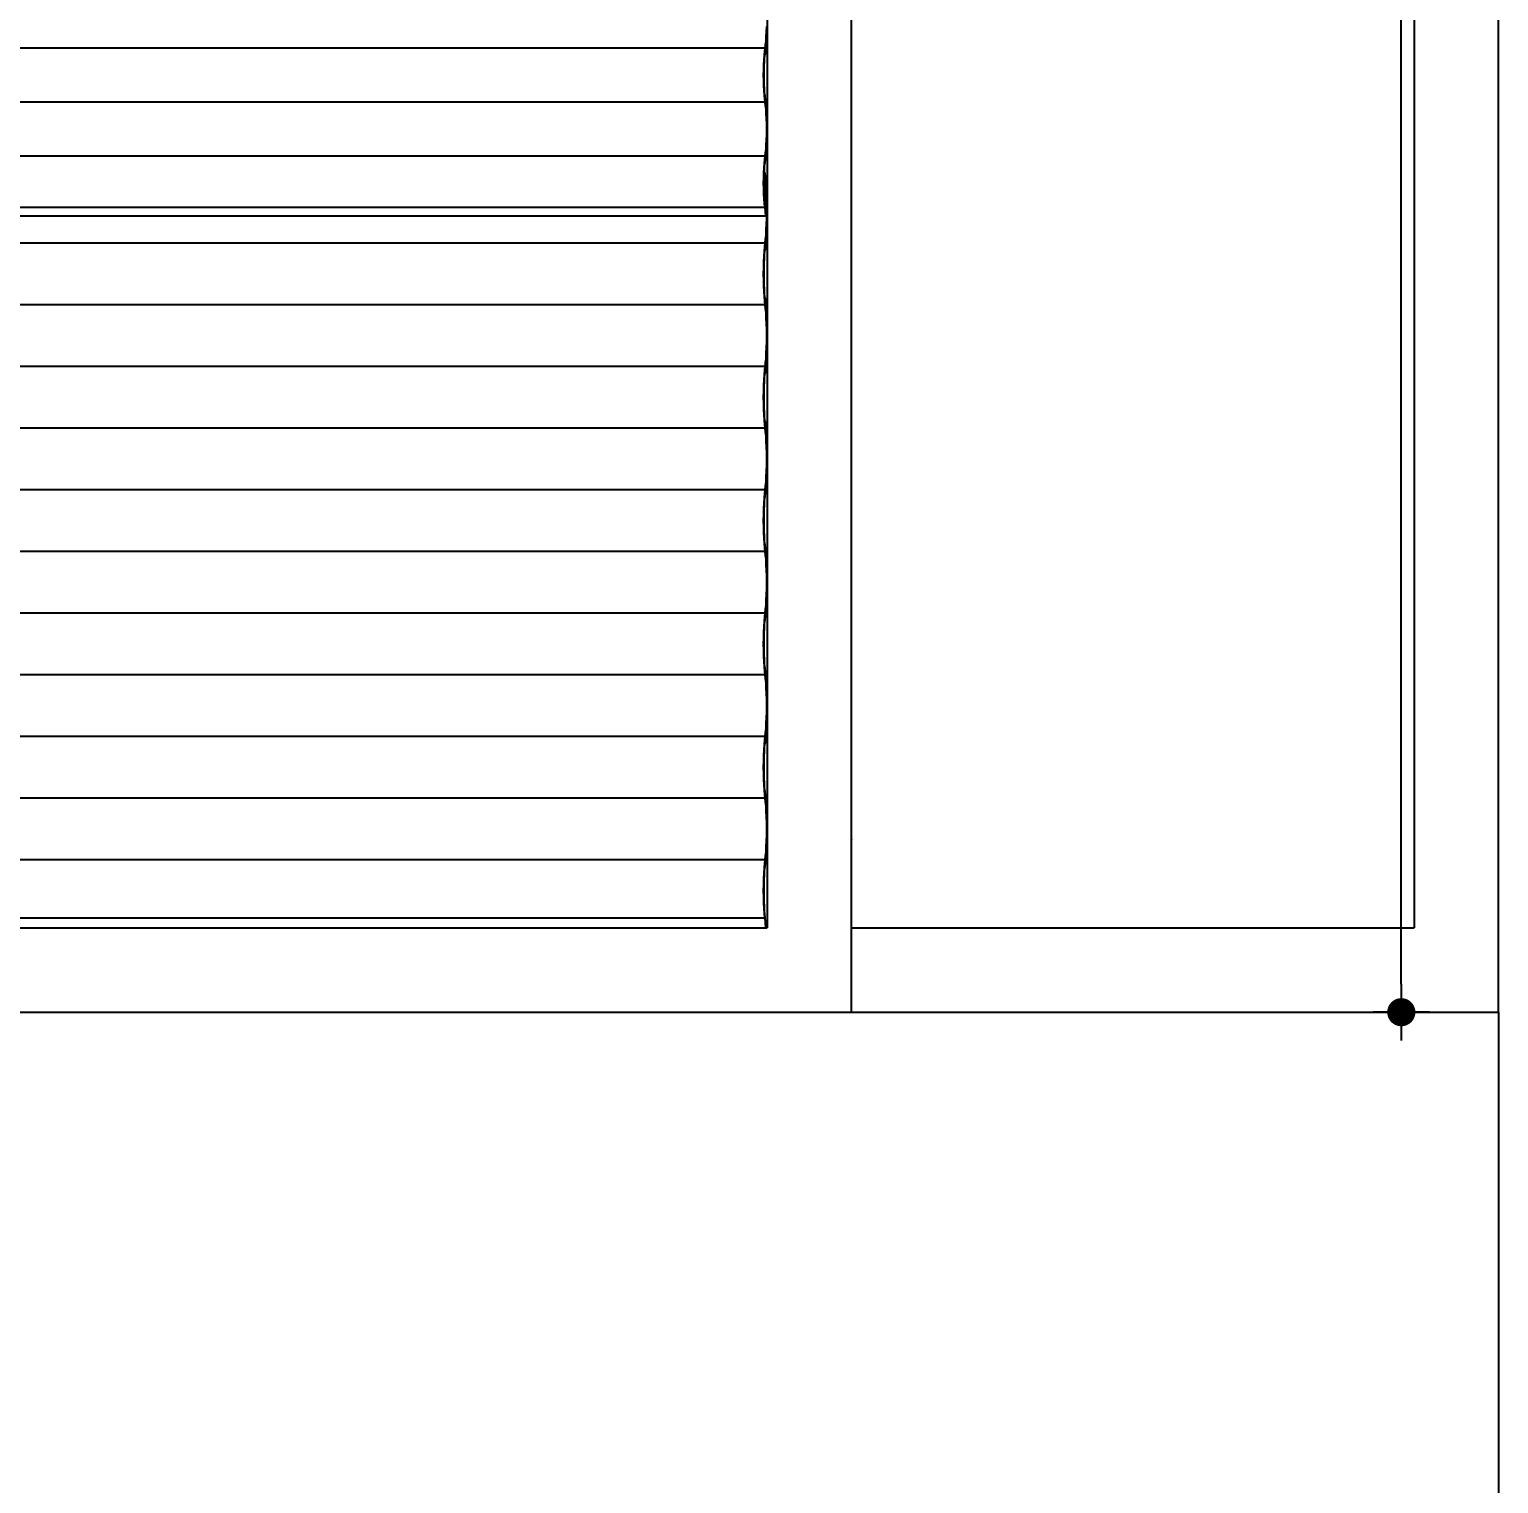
# Model space of a CAD drawing. Header units: millimetres. Extents: x 3212 to 6878, y 1640 to 3386.
# Drawn here: x 3268.496 to 3271.107, y 1651.833 to 1654.416 of the extents above; entities that cross this region are included whole.
import ezdxf

# ---------------------------------------------------------------- set-up
doc = ezdxf.new("R2010")
doc.units = ezdxf.units.MM
doc.header["$LTSCALE"] = 0.8
for name, color, linetype in [('A-PEN-08', 8, 'Continuous'), ('A-PEN-Y', 2, 'Continuous'), ('COTA', 2, 'Continuous'), ('JANELAS_EXTERNO', 1, 'Continuous')]:
    doc.layers.add(name, color=color, linetype=linetype)
doc.layers.add('COTAS', color=53, linetype='Continuous', lineweight=9)
doc.styles.add('F2', font='ARIALN.TTF')
doc.dimstyles.new('ARQUITETURA', dxfattribs={"dimtxt": 0.11, "dimasz": 0.05, "dimexe": 0.1, "dimexo": 0, "dimgap": 0.1, "dimtad": 1, "dimzin": 5, "dimdsep": 46, "dimtxsty": 'F2', "dimblk": 'COTA', "dimcen": 0, "dimse1": 1, "dimse2": 1, "dimadec": 0, "dimazin": 0, "dimtfac": 2, "dimtix": 1, "dimtmove": 2, "dimatfit": 3, "dimldrblk": 'COTA', "dimfxl": 0, "dimtolj": 1, "dimtzin": 5, "dimarcsym": 0})

# ---------------------------------------------------------------- blocks, each defined once
blk = doc.blocks.new('COTA')
at = {"layer": 'COTA'}
for p, q in [((0, 1), (0, -1)), ((-1, 0), (1, 0))]:
    blk.add_line(p, q, dxfattribs=at)
at = {"layer": 'COTA', "const_width": 0.5}
blk.add_lwpolyline([(-0.25, 0, 1), (0.25, 0, 1)], format="xyb", close=True, dxfattribs=at)
blk = doc.blocks.new('*D301')
at = {"layer": 'COTAS', "color": 0, "lineweight": -2, "transparency": 16777216}
blk.add_line((3270.9337, 1652.7201), (3270.9337, 1667.9653), dxfattribs=at)
at = {"layer": 'Defpoints', "color": 0, "transparency": 16777216}
for p in [(3269.9566, 1668.0153), (3270.9337, 1668.0153), (3269.9194, 1652.6701)]:
    blk.add_point(p, dxfattribs=at)
at = {"layer": 'COTAS', "color": 0, "lineweight": -2, "transparency": 16777216, "xscale": 0.05, "yscale": 0.05, "zscale": 0.05}
for p, rotation in [((3270.9337, 1668.0153), 90), ((3270.9337, 1652.6701), 270)]:
    blk.add_blockref('COTA', p, dxfattribs=dict(at, rotation=rotation))
at = {"layer": 'COTAS', "color": 0, "transparency": 16777216, "insert": (3270.7776, 1660.3427), "char_height": 0.11, "attachment_point": 5, "rotation": 90, "style": 'F2'}
blk.add_mtext('\\A1;15.35', dxfattribs=at)

msp = doc.modelspace()

# ---------------------------------------------------------------- linework, layer by layer
for p, q in [((3269.8047, 1654.3954), (3269.8052, 1654.4033)), ((3269.8052, 1654.4033), (3269.8056, 1654.412)), ((3269.8052, 1654.3914), (3269.8058, 1654.4002)), ((3269.8056, 1654.412), (3269.8059, 1654.4212)), ((3269.8058, 1654.4002), (3269.8063, 1654.4099)), ((3269.8063, 1654.4099), (3269.8065, 1654.4202)), ((3269.8017, 1654.3701), (3269.8024, 1654.377)), ((3269.8024, 1654.377), (3269.8032, 1654.3827)), ((3269.8044, 1654.3837), (3269.8029, 1654.3723)), ((3269.8032, 1654.3827), (3269.804, 1654.3885)), ((3269.804, 1654.3885), (3269.8047, 1654.3954)), ((3269.8044, 1654.3837), (3269.8052, 1654.3914)), ((3269.8005, 1654.3443), (3269.8008, 1654.3535)), ((3269.8008, 1654.3535), (3269.8012, 1654.3622)), ((3269.8012, 1654.3622), (3269.8017, 1654.3701)), ((3269.8012, 1654.3432), (3269.8014, 1654.3514)), ((3269.8014, 1654.3514), (3269.8018, 1654.3591)), ((3269.8018, 1654.3591), (3269.8022, 1654.3661)), ((3269.8022, 1654.3661), (3269.8029, 1654.3723)), ((3269.8004, 1654.3347), (3269.8005, 1654.3443)), ((3269.8005, 1654.3252), (3269.8004, 1654.3347)), ((3269.8008, 1654.316), (3269.8005, 1654.3252)), ((3269.8011, 1654.3347), (3269.8012, 1654.3432)), ((3269.8012, 1654.3263), (3269.8011, 1654.3347)), ((3269.8014, 1654.3181), (3269.8012, 1654.3263)), ((3269.8012, 1654.3073), (3269.8008, 1654.316)), ((3269.8017, 1654.2994), (3269.8012, 1654.3073)), ((3269.8018, 1654.3104), (3269.8014, 1654.3181)), ((3269.8024, 1654.2925), (3269.8017, 1654.2994)), ((3269.8022, 1654.3034), (3269.8018, 1654.3104)), ((3269.8029, 1654.2972), (3269.8022, 1654.3034)), ((3269.8044, 1654.2858), (3269.8029, 1654.2972)), ((3269.8032, 1654.2867), (3269.8024, 1654.2925)), ((3269.804, 1654.281), (3269.8032, 1654.2867)), ((3269.8047, 1654.2741), (3269.804, 1654.281)), ((3269.8052, 1654.2781), (3269.8044, 1654.2858)), ((3269.8052, 1654.2662), (3269.8047, 1654.2741)), ((3269.8058, 1654.2693), (3269.8052, 1654.2781)), ((3269.8063, 1654.2596), (3269.8058, 1654.2693)), ((3269.8056, 1654.2575), (3269.8052, 1654.2662)), ((3269.8059, 1654.2483), (3269.8056, 1654.2575)), ((3269.806, 1654.2388), (3269.8059, 1654.2483)), ((3269.8065, 1654.2493), (3269.8063, 1654.2596)), ((3269.8066, 1654.2388), (3269.8065, 1654.2493)), ((3269.8052, 1654.2113), (3269.8056, 1654.22)), ((3269.8056, 1654.22), (3269.8059, 1654.2292)), ((3269.8058, 1654.2082), (3269.8063, 1654.2179)), ((3269.8059, 1654.2292), (3269.806, 1654.2388)), ((3269.8063, 1654.2179), (3269.8065, 1654.2282)), ((3269.8065, 1654.2282), (3269.8066, 1654.2388)), ((3269.8024, 1654.185), (3269.8032, 1654.1908)), ((3269.8029, 1654.1803), (3269.8044, 1654.1917)), ((3269.8032, 1654.1908), (3269.804, 1654.1965)), ((3269.804, 1654.1965), (3269.8047, 1654.2034)), ((3269.8044, 1654.1917), (3269.8052, 1654.1994)), ((3269.8047, 1654.2034), (3269.8052, 1654.2113)), ((3269.8052, 1654.1994), (3269.8058, 1654.2082)), ((3269.8008, 1654.1615), (3269.8012, 1654.1702)), ((3269.8012, 1654.1702), (3269.8017, 1654.1781)), ((3269.8015, 1654.1616), (3269.8018, 1654.1671)), ((3269.8017, 1654.1781), (3269.8024, 1654.185)), ((3269.8018, 1654.1671), (3269.8022, 1654.1741)), ((3269.8022, 1654.1741), (3269.8029, 1654.1803)), ((3269.8004, 1654.1428), (3269.8005, 1654.1523)), ((3269.8005, 1654.1332), (3269.8004, 1654.1428)), ((3269.8005, 1654.1523), (3269.8008, 1654.1615)), ((3269.8011, 1654.1428), (3269.8012, 1654.1512)), ((3269.8011, 1654.1395), (3269.8011, 1654.1428)), ((3269.804, 1654.1395), (3269.8011, 1654.1395)), ((3269.8012, 1654.1343), (3269.8011, 1654.1395)), ((3269.8012, 1654.1512), (3269.8013, 1654.157)), ((3269.8013, 1654.157), (3269.8014, 1654.1594)), ((3269.8025, 1654.157), (3269.8013, 1654.157)), ((3269.8014, 1654.1594), (3269.8015, 1654.1616)), ((3269.803, 1654.1616), (3269.8015, 1654.1616)), ((3269.8025, 1654.157), (3269.803, 1654.1616)), ((3269.8035, 1654.1449), (3269.8025, 1654.157)), ((3269.8044, 1654.1449), (3269.803, 1654.1616)), ((3269.8044, 1654.1449), (3269.8035, 1654.1449)), ((3269.804, 1654.1395), (3269.8035, 1654.1449)), ((3269.804, 1654.1395), (3269.8044, 1654.1449)), ((3269.804, 1654.1395), (3269.8047, 1654.1316)), ((3269.8044, 1654.1449), (3269.8052, 1654.1361)), ((3269.8008, 1654.124), (3269.8005, 1654.1332)), ((3269.8012, 1654.1153), (3269.8008, 1654.124)), ((3269.8014, 1654.1261), (3269.8012, 1654.1343)), ((3269.8017, 1654.1074), (3269.8012, 1654.1153)), ((3269.8018, 1654.1184), (3269.8014, 1654.1261)), ((3269.8022, 1654.1114), (3269.8018, 1654.1184)), ((3269.8052, 1654.1225), (3269.8047, 1654.1316)), ((3269.8058, 1654.1261), (3269.8052, 1654.1361)), ((3269.8056, 1654.1126), (3269.8052, 1654.1225)), ((3269.8059, 1654.1021), (3269.8056, 1654.1126)), ((3269.8063, 1654.115), (3269.8058, 1654.1261)), ((3269.8065, 1654.1033), (3269.8063, 1654.115)), ((3269.8024, 1654.1005), (3269.8017, 1654.1074)), ((3269.8044, 1654.0898), (3269.8022, 1654.1114)), ((3269.8024, 1654.1005), (3269.8039, 1654.0851)), ((3269.8044, 1654.0898), (3269.8039, 1654.0851)), ((3269.806, 1654.0912), (3269.8059, 1654.1021)), ((3269.8059, 1654.0804), (3269.806, 1654.0912)), ((3269.8066, 1654.0912), (3269.8065, 1654.1033)), ((3269.8065, 1654.0791), (3269.8066, 1654.0912)), ((3269.8052, 1654.0599), (3269.8056, 1654.0698)), ((3269.8056, 1654.0698), (3269.8059, 1654.0804)), ((3269.8058, 1654.0563), (3269.8063, 1654.0674)), ((3269.8063, 1654.0674), (3269.8065, 1654.0791)), ((3269.8024, 1654.0299), (3269.8032, 1654.0364)), ((3269.8044, 1654.0375), (3269.8029, 1654.0245)), ((3269.8032, 1654.0364), (3269.804, 1654.0429)), ((3269.804, 1654.0429), (3269.8047, 1654.0508)), ((3269.8044, 1654.0375), (3269.8052, 1654.0463)), ((3269.8047, 1654.0508), (3269.8052, 1654.0599)), ((3269.8052, 1654.0463), (3269.8058, 1654.0563)), ((3269.8008, 1654.003), (3269.8012, 1654.013)), ((3269.8012, 1654.013), (3269.8017, 1654.022)), ((3269.8014, 1654.0006), (3269.8018, 1654.0095)), ((3269.8017, 1654.022), (3269.8024, 1654.0299)), ((3269.8018, 1654.0095), (3269.8022, 1654.0175)), ((3269.8022, 1654.0175), (3269.8029, 1654.0245)), ((3269.8004, 1653.9816), (3269.8005, 1653.9925)), ((3269.8005, 1653.9925), (3269.8008, 1654.003)), ((3269.8011, 1653.9816), (3269.8012, 1653.9913)), ((3269.8012, 1653.9913), (3269.8014, 1654.0006)), ((3269.8005, 1653.9708), (3269.8004, 1653.9816)), ((3269.8008, 1653.9602), (3269.8005, 1653.9708)), ((3269.8012, 1653.9503), (3269.8008, 1653.9602)), ((3269.8012, 1653.972), (3269.8011, 1653.9816)), ((3269.8014, 1653.9627), (3269.8012, 1653.972)), ((3269.8018, 1653.9538), (3269.8014, 1653.9627)), ((3269.8017, 1653.9413), (3269.8012, 1653.9503)), ((3269.8024, 1653.9334), (3269.8017, 1653.9413)), ((3269.8022, 1653.9458), (3269.8018, 1653.9538)), ((3269.8029, 1653.9388), (3269.8022, 1653.9458)), ((3269.8032, 1653.9269), (3269.8024, 1653.9334)), ((3269.8029, 1653.9388), (3269.8044, 1653.9258)), ((3269.804, 1653.9203), (3269.8032, 1653.9269)), ((3269.8047, 1653.9125), (3269.804, 1653.9203)), ((3269.8052, 1653.917), (3269.8044, 1653.9258)), ((3269.8052, 1653.9034), (3269.8047, 1653.9125)), ((3269.8058, 1653.9069), (3269.8052, 1653.917)), ((3269.8063, 1653.8959), (3269.8058, 1653.9069)), ((3269.8056, 1653.8935), (3269.8052, 1653.9034)), ((3269.8059, 1653.8829), (3269.8056, 1653.8935)), ((3269.806, 1653.8721), (3269.8059, 1653.8829)), ((3269.8065, 1653.8842), (3269.8063, 1653.8959)), ((3269.8066, 1653.8721), (3269.8065, 1653.8842)), ((3269.8056, 1653.8507), (3269.8059, 1653.8612)), ((3269.8059, 1653.8612), (3269.806, 1653.8721)), ((3269.8063, 1653.8483), (3269.8065, 1653.86)), ((3269.8065, 1653.86), (3269.8066, 1653.8721)), ((3269.804, 1653.8238), (3269.8047, 1653.8317)), ((3269.8044, 1653.8184), (3269.8052, 1653.8272)), ((3269.8047, 1653.8317), (3269.8052, 1653.8407)), ((3269.8052, 1653.8407), (3269.8056, 1653.8507)), ((3269.8052, 1653.8272), (3269.8058, 1653.8372)), ((3269.8058, 1653.8372), (3269.8063, 1653.8483)), ((3269.8012, 1653.7938), (3269.8017, 1653.8029)), ((3269.8017, 1653.8029), (3269.8024, 1653.8108)), ((3269.8022, 1653.7983), (3269.8029, 1653.8053)), ((3269.8024, 1653.8108), (3269.8032, 1653.8173)), ((3269.8044, 1653.8184), (3269.8029, 1653.8053)), ((3269.8032, 1653.8173), (3269.804, 1653.8238)), ((3269.8004, 1653.7625), (3269.8005, 1653.7734)), ((3269.8005, 1653.7734), (3269.8008, 1653.7839)), ((3269.8008, 1653.7839), (3269.8012, 1653.7938)), ((3269.8012, 1653.7721), (3269.8014, 1653.7815)), ((3269.8014, 1653.7815), (3269.8018, 1653.7903)), ((3269.8018, 1653.7903), (3269.8022, 1653.7983)), ((3269.8005, 1653.7517), (3269.8004, 1653.7625)), ((3269.8008, 1653.7411), (3269.8005, 1653.7517)), ((3269.8011, 1653.7625), (3269.8012, 1653.7721)), ((3269.8012, 1653.7529), (3269.8011, 1653.7625)), ((3269.8014, 1653.7435), (3269.8012, 1653.7529)), ((3269.8012, 1653.7312), (3269.8008, 1653.7411)), ((3269.8017, 1653.7221), (3269.8012, 1653.7312)), ((3269.8018, 1653.7347), (3269.8014, 1653.7435)), ((3269.8024, 1653.7142), (3269.8017, 1653.7221)), ((3269.8022, 1653.7267), (3269.8018, 1653.7347)), ((3269.8029, 1653.7197), (3269.8022, 1653.7267)), ((3269.8032, 1653.7077), (3269.8024, 1653.7142)), ((3269.8029, 1653.7197), (3269.8044, 1653.7066)), ((3269.804, 1653.7012), (3269.8032, 1653.7077)), ((3269.8047, 1653.6933), (3269.804, 1653.7012)), ((3269.8052, 1653.6979), (3269.8044, 1653.7066)), ((3269.8058, 1653.6878), (3269.8052, 1653.6979)), ((3269.8052, 1653.6843), (3269.8047, 1653.6933)), ((3269.8056, 1653.6743), (3269.8052, 1653.6843)), ((3269.8059, 1653.6638), (3269.8056, 1653.6743)), ((3269.8063, 1653.6768), (3269.8058, 1653.6878)), ((3269.8065, 1653.665), (3269.8063, 1653.6768)), ((3269.806, 1653.6529), (3269.8059, 1653.6638)), ((3269.8059, 1653.6421), (3269.806, 1653.6529)), ((3269.8066, 1653.6529), (3269.8065, 1653.665)), ((3269.8065, 1653.6409), (3269.8066, 1653.6529)), ((3269.8047, 1653.6126), (3269.8052, 1653.6216)), ((3269.8052, 1653.6216), (3269.8056, 1653.6315)), ((3269.8052, 1653.608), (3269.8058, 1653.6181)), ((3269.8056, 1653.6315), (3269.8059, 1653.6421)), ((3269.8058, 1653.6181), (3269.8063, 1653.6291)), ((3269.8063, 1653.6291), (3269.8065, 1653.6409)), ((3269.8017, 1653.5838), (3269.8024, 1653.5916)), ((3269.8024, 1653.5916), (3269.8032, 1653.5982)), ((3269.8029, 1653.5862), (3269.8044, 1653.5992)), ((3269.8032, 1653.5982), (3269.804, 1653.6047)), ((3269.804, 1653.6047), (3269.8047, 1653.6126)), ((3269.8044, 1653.5992), (3269.8052, 1653.608)), ((3269.8005, 1653.5542), (3269.8008, 1653.5648)), ((3269.8008, 1653.5648), (3269.8012, 1653.5747)), ((3269.8012, 1653.5747), (3269.8017, 1653.5838)), ((3269.8014, 1653.5624), (3269.8018, 1653.5712)), ((3269.8018, 1653.5712), (3269.8022, 1653.5792)), ((3269.8022, 1653.5792), (3269.8029, 1653.5862)), ((3269.8004, 1653.5434), (3269.8005, 1653.5542)), ((3269.8005, 1653.5325), (3269.8004, 1653.5434)), ((3269.8011, 1653.5434), (3269.8012, 1653.553)), ((3269.8012, 1653.5337), (3269.8011, 1653.5434)), ((3269.8012, 1653.553), (3269.8014, 1653.5624)), ((3269.8008, 1653.522), (3269.8005, 1653.5325)), ((3269.8012, 1653.512), (3269.8008, 1653.522)), ((3269.8014, 1653.5244), (3269.8012, 1653.5337)), ((3269.8017, 1653.503), (3269.8012, 1653.512)), ((3269.8018, 1653.5156), (3269.8014, 1653.5244)), ((3269.8022, 1653.5075), (3269.8018, 1653.5156)), ((3269.8024, 1653.4951), (3269.8017, 1653.503)), ((3269.8029, 1653.5005), (3269.8022, 1653.5075)), ((3269.8032, 1653.4886), (3269.8024, 1653.4951)), ((3269.8044, 1653.4875), (3269.8029, 1653.5005)), ((3269.804, 1653.4821), (3269.8032, 1653.4886)), ((3269.8052, 1653.4787), (3269.8044, 1653.4875)), ((3269.8047, 1653.4742), (3269.804, 1653.4821)), ((3269.8052, 1653.4651), (3269.8047, 1653.4742)), ((3269.8058, 1653.4687), (3269.8052, 1653.4787)), ((3269.8056, 1653.4552), (3269.8052, 1653.4651)), ((3269.8063, 1653.4576), (3269.8058, 1653.4687)), ((3269.8059, 1653.4447), (3269.8056, 1653.4552)), ((3269.806, 1653.4338), (3269.8059, 1653.4447)), ((3269.8059, 1653.423), (3269.806, 1653.4338)), ((3269.8065, 1653.4459), (3269.8063, 1653.4576)), ((3269.8066, 1653.4338), (3269.8065, 1653.4459)), ((3269.8065, 1653.4217), (3269.8066, 1653.4338)), ((3269.8052, 1653.4025), (3269.8056, 1653.4124)), ((3269.8056, 1653.4124), (3269.8059, 1653.423)), ((3269.8058, 1653.3989), (3269.8063, 1653.41)), ((3269.8063, 1653.41), (3269.8065, 1653.4217)), ((3269.8032, 1653.379), (3269.804, 1653.3855)), ((3269.804, 1653.3855), (3269.8047, 1653.3934)), ((3269.8044, 1653.3801), (3269.8052, 1653.3889)), ((3269.8047, 1653.3934), (3269.8052, 1653.4025)), ((3269.8052, 1653.3889), (3269.8058, 1653.3989)), ((3269.8008, 1653.3456), (3269.8012, 1653.3556)), ((3269.8012, 1653.3556), (3269.8017, 1653.3646)), ((3269.8017, 1653.3646), (3269.8024, 1653.3725)), ((3269.8018, 1653.352), (3269.8022, 1653.3601)), ((3269.8022, 1653.3601), (3269.8029, 1653.3671)), ((3269.8024, 1653.3725), (3269.8032, 1653.379)), ((3269.8029, 1653.3671), (3269.8044, 1653.3801)), ((3269.8004, 1653.3242), (3269.8005, 1653.3351)), ((3269.8005, 1653.3351), (3269.8008, 1653.3456)), ((3269.8011, 1653.3242), (3269.8012, 1653.3339)), ((3269.8012, 1653.3339), (3269.8014, 1653.3432)), ((3269.8014, 1653.3432), (3269.8018, 1653.352)), ((3269.8005, 1653.3134), (3269.8004, 1653.3242)), ((3269.8008, 1653.3028), (3269.8005, 1653.3134)), ((3269.8012, 1653.3146), (3269.8011, 1653.3242)), ((3269.8014, 1653.3053), (3269.8012, 1653.3146)), ((3269.8018, 1653.2964), (3269.8014, 1653.3053)), ((3269.8012, 1653.2929), (3269.8008, 1653.3028)), ((3269.8017, 1653.2839), (3269.8012, 1653.2929)), ((3269.8024, 1653.276), (3269.8017, 1653.2839)), ((3269.8022, 1653.2884), (3269.8018, 1653.2964)), ((3269.8029, 1653.2814), (3269.8022, 1653.2884)), ((3269.8044, 1653.2684), (3269.8029, 1653.2814)), ((3269.8032, 1653.2695), (3269.8024, 1653.276)), ((3269.804, 1653.2629), (3269.8032, 1653.2695)), ((3269.8047, 1653.2551), (3269.804, 1653.2629)), ((3269.8052, 1653.2596), (3269.8044, 1653.2684)), ((3269.8052, 1653.246), (3269.8047, 1653.2551)), ((3269.8058, 1653.2495), (3269.8052, 1653.2596)), ((3269.8056, 1653.2361), (3269.8052, 1653.246)), ((3269.8059, 1653.2255), (3269.8056, 1653.2361)), ((3269.8063, 1653.2385), (3269.8058, 1653.2495)), ((3269.806, 1653.2147), (3269.8059, 1653.2255)), ((3269.8065, 1653.2268), (3269.8063, 1653.2385)), ((3269.8066, 1653.2147), (3269.8065, 1653.2268)), ((3269.8056, 1653.1933), (3269.8059, 1653.2038)), ((3269.8059, 1653.2038), (3269.806, 1653.2147)), ((3269.8063, 1653.1909), (3269.8065, 1653.2026)), ((3269.8065, 1653.2026), (3269.8066, 1653.2147)), ((3269.804, 1653.1664), (3269.8047, 1653.1743)), ((3269.8047, 1653.1743), (3269.8052, 1653.1833)), ((3269.8052, 1653.1833), (3269.8056, 1653.1933)), ((3269.8052, 1653.1698), (3269.8058, 1653.1798)), ((3269.8058, 1653.1798), (3269.8063, 1653.1909)), ((3269.8017, 1653.1455), (3269.8024, 1653.1534)), ((3269.8022, 1653.1409), (3269.8029, 1653.1479)), ((3269.8024, 1653.1534), (3269.8032, 1653.1599)), ((3269.8044, 1653.161), (3269.8029, 1653.1479)), ((3269.8032, 1653.1599), (3269.804, 1653.1664)), ((3269.8044, 1653.161), (3269.8052, 1653.1698)), ((3269.8005, 1653.116), (3269.8008, 1653.1265)), ((3269.8008, 1653.1265), (3269.8012, 1653.1364)), ((3269.8012, 1653.1364), (3269.8017, 1653.1455)), ((3269.8012, 1653.1147), (3269.8014, 1653.1241)), ((3269.8014, 1653.1241), (3269.8018, 1653.1329)), ((3269.8018, 1653.1329), (3269.8022, 1653.1409)), ((3269.8004, 1653.1051), (3269.8005, 1653.116)), ((3269.8005, 1653.0943), (3269.8004, 1653.1051)), ((3269.8008, 1653.0837), (3269.8005, 1653.0943)), ((3269.8011, 1653.1051), (3269.8012, 1653.1147)), ((3269.8012, 1653.0955), (3269.8011, 1653.1051)), ((3269.8014, 1653.0861), (3269.8012, 1653.0955)), ((3269.8012, 1653.0738), (3269.8008, 1653.0837)), ((3269.8017, 1653.0647), (3269.8012, 1653.0738)), ((3269.8018, 1653.0773), (3269.8014, 1653.0861)), ((3269.8022, 1653.0693), (3269.8018, 1653.0773)), ((3269.8029, 1653.0623), (3269.8022, 1653.0693)), ((3269.8024, 1653.0568), (3269.8017, 1653.0647)), ((3269.8032, 1653.0503), (3269.8024, 1653.0568)), ((3269.8044, 1653.0492), (3269.8029, 1653.0623)), ((3269.804, 1653.0438), (3269.8032, 1653.0503)), ((3269.8047, 1653.0359), (3269.804, 1653.0438)), ((3269.8052, 1653.0405), (3269.8044, 1653.0492)), ((3269.8052, 1653.0269), (3269.8047, 1653.0359)), ((3269.8058, 1653.0304), (3269.8052, 1653.0405)), ((3269.8056, 1653.0169), (3269.8052, 1653.0269)), ((3269.8059, 1653.0064), (3269.8056, 1653.0169)), ((3269.8063, 1653.0194), (3269.8058, 1653.0304)), ((3269.8065, 1653.0076), (3269.8063, 1653.0194)), ((3269.806, 1652.9955), (3269.8059, 1653.0064)), ((3269.8059, 1652.9847), (3269.806, 1652.9955)), ((3269.8066, 1652.9955), (3269.8065, 1653.0076)), ((3269.8065, 1652.9835), (3269.8066, 1652.9955)), ((3269.8047, 1652.9552), (3269.8052, 1652.9642)), ((3269.8052, 1652.9642), (3269.8056, 1652.9741)), ((3269.8056, 1652.9741), (3269.8059, 1652.9847)), ((3269.8058, 1652.9607), (3269.8063, 1652.9717)), ((3269.8063, 1652.9717), (3269.8065, 1652.9835)), ((3269.9567, 1652.9778), (3269.9566, 1652.9779)), ((3269.9566, 1652.9764), (3269.9566, 1652.9779)), ((3269.9566, 1652.9764), (3269.9567, 1652.9765)), ((3269.9567, 1652.9778), (3269.9569, 1652.9776)), ((3269.9567, 1652.9765), (3269.9569, 1652.9767)), ((3269.957, 1652.9774), (3269.9569, 1652.9776)), ((3269.9569, 1652.9767), (3269.957, 1652.9769)), ((3269.957, 1652.9771), (3269.957, 1652.9774)), ((3269.957, 1652.9769), (3269.957, 1652.9771)), ((3269.8024, 1652.9342), (3269.8032, 1652.9408)), ((3269.8029, 1652.9288), (3269.8044, 1652.9418)), ((3269.8032, 1652.9408), (3269.804, 1652.9473)), ((3269.804, 1652.9473), (3269.8047, 1652.9552)), ((3269.8044, 1652.9418), (3269.8052, 1652.9506)), ((3269.8052, 1652.9506), (3269.8058, 1652.9607)), ((3269.8008, 1652.9074), (3269.8012, 1652.9173)), ((3269.8012, 1652.9173), (3269.8017, 1652.9264)), ((3269.8014, 1652.905), (3269.8018, 1652.9138)), ((3269.8017, 1652.9264), (3269.8024, 1652.9342)), ((3269.8018, 1652.9138), (3269.8022, 1652.9218)), ((3269.8022, 1652.9218), (3269.8029, 1652.9288)), ((3269.8004, 1652.886), (3269.8005, 1652.8968)), ((3269.8005, 1652.8751), (3269.8004, 1652.886)), ((3269.8005, 1652.8968), (3269.8008, 1652.9074)), ((3269.8011, 1652.886), (3269.8012, 1652.8956)), ((3269.8012, 1652.8763), (3269.8011, 1652.886)), ((3269.8012, 1652.8956), (3269.8014, 1652.905)), ((3269.8008, 1652.8646), (3269.8005, 1652.8751)), ((3269.8012, 1652.8546), (3269.8008, 1652.8646)), ((3269.8014, 1652.867), (3269.8012, 1652.8763)), ((3269.8018, 1652.8582), (3269.8014, 1652.867)), ((3269.8017, 1652.8456), (3269.8012, 1652.8546)), ((3269.8024, 1652.8377), (3269.8017, 1652.8456)), ((3269.8022, 1652.8501), (3269.8018, 1652.8582)), ((3269.8044, 1652.8256), (3269.8022, 1652.8501)), ((3269.8024, 1652.8377), (3269.8039, 1652.8201)), ((3269.8044, 1652.8256), (3269.8039, 1652.8201)), ((3269.8039, 1652.8201), (3269.8066, 1652.8201))]:
    msp.add_line(p, q)
at = {"layer": 'A-PEN-08'}
for p, q in [((3269.8032, 1654.3827), (3266.1051, 1654.3827)), ((3269.8032, 1654.2867), (3266.1051, 1654.2867)), ((3269.8032, 1654.1908), (3266.1051, 1654.1908)), ((3266.1043, 1654.1005), (3269.8024, 1654.1005)), ((3266.1078, 1654.0851), (3269.8039, 1654.0851)), ((3269.8032, 1654.0364), (3266.1051, 1654.0364)), ((3269.8032, 1653.9269), (3266.1051, 1653.9269)), ((3269.8032, 1653.8173), (3266.1051, 1653.8173)), ((3269.8032, 1653.7077), (3266.1051, 1653.7077)), ((3269.8032, 1653.5982), (3266.1051, 1653.5982)), ((3269.8032, 1653.4886), (3266.1051, 1653.4886)), ((3269.8032, 1653.379), (3266.1051, 1653.379)), ((3269.8032, 1653.2695), (3266.1051, 1653.2695)), ((3269.8032, 1653.1599), (3266.1051, 1653.1599)), ((3269.8032, 1653.0503), (3266.1051, 1653.0503)), ((3269.8032, 1652.9408), (3266.1051, 1652.9408)), ((3266.1043, 1652.8377), (3269.8024, 1652.8377)), ((3266.1058, 1652.8201), (3269.8039, 1652.8201)), ((3271.1066, 1652.6701), (3271.1066, 1649.6706))]:
    msp.add_line(p, q, dxfattribs=at)
at = {"layer": 'A-PEN-Y'}
for p, q in [((3271.1066, 1652.6701), (3271.1066, 1682.1706)), ((3270.9566, 1682.0206), (3270.9566, 1652.8201)), ((3269.9566, 1652.8201), (3270.9566, 1652.8201)), ((3269.9566, 1652.6701), (3271.1066, 1652.6701))]:
    msp.add_line(p, q, dxfattribs=at)
at = {"layer": 'JANELAS_EXTERNO'}
for p, q in [((3269.8066, 1658.6207), (3269.8066, 1652.8201)), ((3269.9566, 1652.6701), (3269.9566, 1658.6207)), ((3269.8066, 1653.8721), (3269.8066, 1653.6529)), ((3266.2556, 1652.6701), (3269.9566, 1652.6701))]:
    msp.add_line(p, q, dxfattribs=at)

# ---------------------------------------------------------------- dimensions: what is measured, and where the dimension line sits
at = {"layer": 'COTAS'}
dim = msp.add_linear_dim(base=(3270.9337, 1668.0153), p1=(3269.9194, 1652.6701), p2=(3269.9566, 1668.0153), angle=90, dimstyle='ARQUITETURA', dxfattribs=at)
dim.commit()
dim.dimension.update_dxf_attribs({"geometry": '*D301', "text_midpoint": (3270.7776, 1660.3427)})

doc.saveas('drawing.dxf')
